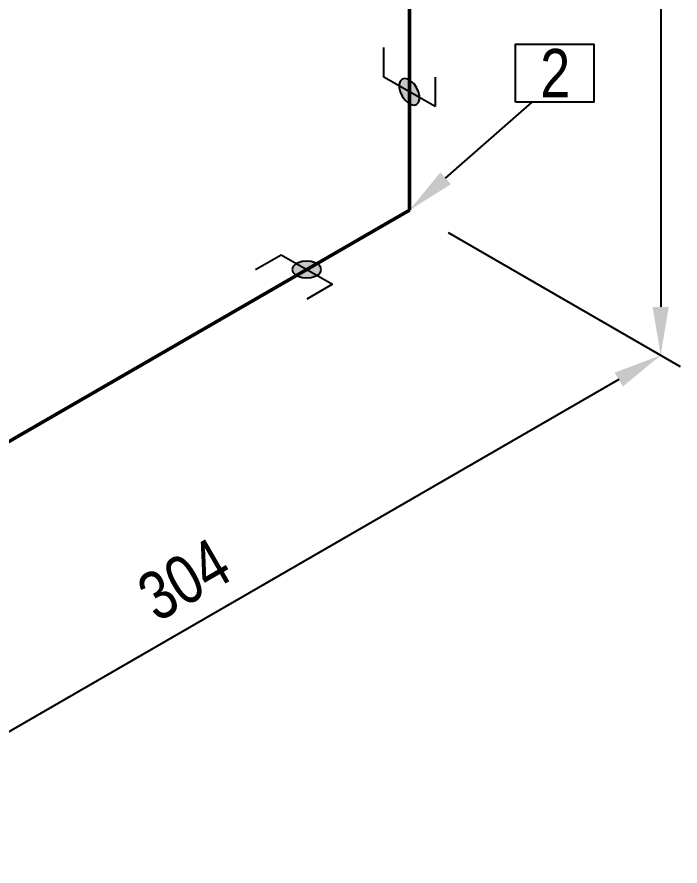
# Model space of a CAD drawing. Header units: millimetres. Extents: x 0 to 594, y 0 to 420.
# Drawn here: x 306.65 to 340.92, y 230.98 to 274.88 of the extents above; entities that cross this region are included whole.
import ezdxf
from ezdxf import colors
from ezdxf.entities.mleader import LeaderData, LeaderLine
from ezdxf.enums import TextEntityAlignment as Align
from ezdxf.math import Vec2, Vec3

# ---------------------------------------------------------------- set-up
doc = ezdxf.new("R2010")
doc.units = ezdxf.units.MM
doc.header["$LTSCALE"] = 0.25
for name, color, linetype in [('용접', 1, 'Continuous'), ('주석', 7, 'Continuous'), ('치수', 1, 'Continuous')]:
    doc.layers.add(name, color=color, linetype=linetype)
doc.layers.add('파이프 작은 보어', color=30, linetype='Continuous', lineweight=50)
doc.styles.add('AdskIsoAnnotation', font='arial.ttf', dxfattribs={"width": 0.8, "height": 1})
doc.styles.add('AdskIsoMetric', font='arial.ttf', dxfattribs={"width": 0.8, "height": 2.5})
doc.styles.add('AdskIsoMetric-30', font='arial.ttf', dxfattribs={"width": 0.8, "height": 2.5})
doc.styles.add('AdskIsoMetric30', font='arial.ttf', dxfattribs={"width": 0.8, "oblique": 30, "height": 2.5})
doc.styles.get("Standard").update_dxf_attribs({"font": 'arial.ttf'})
doc.dimstyles.new('AdskIsoMetric', dxfattribs={"dimtxt": 2.5, "dimasz": 2.5, "dimexe": 1, "dimexo": 2, "dimgap": 0.8, "dimtad": 1, "dimdec": 0, "dimrnd": 1, "dimzin": 0, "dimdsep": 46, "dimtxsty": 'AdskIsoMetric', "dimcen": 0, "dimclrt": 7, "dimadec": 0, "dimazin": 0, "dimtfac": 1, "dimtdec": 0, "dimtmove": 1, "dimatfit": 3, "dimfxl": 0, "dimfrac": 2, "dimtolj": 1, "dimtzin": 0, "dimarcsym": 0})

# ---------------------------------------------------------------- blocks, each defined once
blk = doc.blocks.new('*D26')
at = {"layer": 'Defpoints', "color": 0}
for p in [(326.934, 264.886), (282.205, 239.062), (295.195, 231.562)]:
    blk.add_point(p, dxfattribs=at)
at = {"layer": '치수', "color": 0, "lineweight": -2}
for p, q in [((328.934, 263.732), (340.925, 256.809)), ((337.76, 256.136), (297.361, 232.812)), ((284.205, 237.907), (296.195, 230.984))]:
    blk.add_line(p, q, dxfattribs=at)
at = {"layer": '치수', "color": 0}
for points in [[(337.551, 256.497), (337.968, 255.775), (339.925, 257.386)], [(297.152, 233.173), (297.569, 232.451), (295.195, 231.562)]]:
    blk.add_solid(points, dxfattribs=at)
at = {"layer": '치수', "color": 7, "insert": (315.294, 245.783), "char_height": 2.5, "attachment_point": 5, "rotation": 30, "style": 'AdskIsoMetric-30'}
blk.add_mtext('\\A1;304', dxfattribs=at)
blk = doc.blocks.new('*D28')
at = {"layer": 'Defpoints', "color": 0}
for p in [(326.934, 354.233), (326.934, 264.886), (339.925, 257.386)]:
    blk.add_point(p, dxfattribs=at)
at = {"layer": '치수', "color": 0, "lineweight": -2}
for p, q in [((328.934, 353.079), (340.925, 346.156)), ((339.925, 344.233), (339.925, 259.886)), ((328.934, 263.732), (340.925, 256.809))]:
    blk.add_line(p, q, dxfattribs=at)
at = {"layer": '치수', "color": 0}
for points in [[(339.508, 344.233), (340.341, 344.233), (339.925, 346.733)], [(339.508, 259.886), (340.341, 259.886), (339.925, 257.386)]]:
    blk.add_solid(points, dxfattribs=at)
at = {"layer": '치수', "color": 7, "insert": (337.659, 303.368), "char_height": 2.5, "attachment_point": 5, "rotation": 90, "style": 'AdskIsoMetric30'}
blk.add_mtext('\\A1;1374', dxfattribs=at)
blk = doc.blocks.new('엘보우-2-Iso2DSkew90')
at = {"color": 0, "linetype": 'ByBlock', "lineweight": -2, "extrusion": (0.707107, -0.408248, 0.57735)}
for p, q in [((0, 0), (0, 6.124)), ((0, 0), (0, 0)), ((-5.303, -3.062), (0, 0))]:
    blk.add_line(p, q, dxfattribs=at)
blk = doc.blocks.new('SocketWeld-2-IsoRight')
blk.add_hatch(color=256).paths.add_polyline_path([(0.0055, -0.0435), (0.0057, -0.0436), (0.006, -0.0436), (0.0062, -0.0436), (0.0064, -0.0437), (0.0066, -0.0437), (0.0068, -0.0438), (0.007, -0.0438), (0.0072, -0.0439), (0.0075, -0.0439), (0.0077, -0.0439), (0.0079, -0.044), (0.0081, -0.044), (0.0083, -0.0441), (0.0085, -0.0441), (0.0088, -0.0442), (0.009, -0.0442), (0.0092, -0.0443), (0.0094, -0.0443), (0.0096, -0.0443), (0.0098, -0.0444), (0.01, -0.0444), (0.0103, -0.0445), (0.0105, -0.0445), (0.0107, -0.0446), (0.0109, -0.0446), (0.0111, -0.0446), (0.0113, -0.0447), (0.0115, -0.0447), (0.0118, -0.0448), (0.012, -0.0448), (0.0122, -0.0449), (0.0124, -0.0449), (0.0126, -0.0449), (0.0128, -0.045), (0.013, -0.045), (0.0133, -0.0451), (0.0135, -0.0451), (0.0137, -0.0452), (0.0139, -0.0452), (0.0141, -0.0453), (0.0143, -0.0453), (0.0145, -0.0453), (0.0148, -0.0454), (0.015, -0.0454), (0.0152, -0.0455), (0.0154, -0.0455), (0.0156, -0.0456), (0.0158, -0.0456), (0.0161, -0.0456), (0.0161, -0.0456), (0.0162, -0.0456), (0.0164, -0.0455), (0.0166, -0.0455), (0.0168, -0.0455), (0.017, -0.0454), (0.0171, -0.0454), (0.0173, -0.0453), (0.0175, -0.0453), (0.0177, -0.0452), (0.0179, -0.0452), (0.0181, -0.0451), (0.0182, -0.0451), (0.0184, -0.045), (0.0186, -0.045), (0.0188, -0.0449), (0.019, -0.0449), (0.0192, -0.0448), (0.0193, -0.0448), (0.0195, -0.0447), (0.0197, -0.0447), (0.0199, -0.0446), (0.0201, -0.0446), (0.0203, -0.0445), (0.0204, -0.0445), (0.0206, -0.0444), (0.0208, -0.0444), (0.021, -0.0444), (0.0212, -0.0443), (0.0213, -0.0443), (0.0215, -0.0442), (0.0217, -0.0442), (0.0219, -0.0441), (0.0221, -0.0441), (0.0223, -0.044), (0.0224, -0.044), (0.0226, -0.0439), (0.0228, -0.0439), (0.023, -0.0438), (0.0232, -0.0438), (0.0234, -0.0437), (0.0235, -0.0437), (0.0237, -0.0436), (0.0239, -0.0436), (0.0241, -0.0435), (0.0243, -0.0435), (0.0245, -0.0434), (0.0246, -0.0434), (0.0248, -0.0433), (0.025, -0.0433), (0.025, -0.0433), (0.0251, -0.0432), (0.0253, -0.043), (0.0254, -0.0429), (0.0255, -0.0428), (0.0257, -0.0426), (0.0258, -0.0425), (0.0259, -0.0424), (0.0261, -0.0422), (0.0262, -0.0421), (0.0263, -0.042), (0.0265, -0.0418), (0.0266, -0.0417), (0.0267, -0.0416), (0.0269, -0.0414), (0.027, -0.0413), (0.0271, -0.0412), (0.0273, -0.041), (0.0274, -0.0409), (0.0275, -0.0408), (0.0277, -0.0406), (0.0278, -0.0405), (0.0279, -0.0403), (0.0281, -0.0402), (0.0282, -0.0401), (0.0283, -0.0399), (0.0284, -0.0398), (0.0286, -0.0397), (0.0287, -0.0395), (0.0288, -0.0394), (0.029, -0.0393), (0.0291, -0.0391), (0.0292, -0.039), (0.0294, -0.0389), (0.0295, -0.0387), (0.0296, -0.0386), (0.0298, -0.0385), (0.0299, -0.0383), (0.03, -0.0382), (0.0302, -0.0381), (0.0303, -0.0379), (0.0304, -0.0378), (0.0306, -0.0377), (0.0307, -0.0375), (0.0308, -0.0374), (0.031, -0.0373), (0.0311, -0.0371), (0.0312, -0.037), (0.0314, -0.0369), (0.0315, -0.0367), (0.0315, -0.0367), (0.0316, -0.0365), (0.0316, -0.0363), (0.0317, -0.0361), (0.0318, -0.0359), (0.0319, -0.0357), (0.0319, -0.0355), (0.032, -0.0353), (0.0321, -0.0351), (0.0321, -0.0349), (0.0322, -0.0346), (0.0323, -0.0344), (0.0323, -0.0342), (0.0324, -0.034), (0.0325, -0.0338), (0.0325, -0.0336), (0.0326, -0.0334), (0.0327, -0.0332), (0.0328, -0.033), (0.0328, -0.0328), (0.0329, -0.0326), (0.033, -0.0324), (0.033, -0.0322), (0.0331, -0.0319), (0.0332, -0.0317), (0.0332, -0.0315), (0.0333, -0.0313), (0.0334, -0.0311), (0.0335, -0.0309), (0.0335, -0.0307), (0.0336, -0.0305), (0.0337, -0.0303), (0.0337, -0.0301), (0.0338, -0.0299), (0.0339, -0.0297), (0.0339, -0.0295), (0.034, -0.0292), (0.0341, -0.029), (0.0342, -0.0288), (0.0342, -0.0286), (0.0343, -0.0284), (0.0344, -0.0282), (0.0344, -0.028), (0.0345, -0.0278), (0.0346, -0.0276), (0.0346, -0.0274), (0.0347, -0.0272), (0.0348, -0.027), (0.0349, -0.0268), (0.0349, -0.0265), (0.0349, -0.0265), (0.0349, -0.0263), (0.0349, -0.026), (0.0349, -0.0258), (0.0349, -0.0255), (0.0349, -0.0252), (0.0349, -0.025), (0.0349, -0.0247), (0.0349, -0.0245), (0.0349, -0.0242), (0.0349, -0.0239), (0.0349, -0.0237), (0.0349, -0.0234), (0.0349, -0.0232), (0.0349, -0.0229), (0.0349, -0.0226), (0.0349, -0.0224), (0.0349, -0.0221), (0.0349, -0.0219), (0.0349, -0.0216), (0.0349, -0.0213), (0.0349, -0.0211), (0.0349, -0.0208), (0.0349, -0.0206), (0.0349, -0.0203), (0.0349, -0.02), (0.0349, -0.0198), (0.0349, -0.0195), (0.0349, -0.0192), (0.0349, -0.019), (0.0349, -0.0187), (0.0349, -0.0185), (0.0349, -0.0182), (0.0349, -0.0179), (0.0349, -0.0177), (0.0349, -0.0174), (0.0349, -0.0172), (0.0349, -0.0169), (0.0349, -0.0166), (0.0349, -0.0164), (0.0349, -0.0161), (0.0349, -0.0159), (0.0349, -0.0156), (0.0349, -0.0153), (0.0349, -0.0151), (0.0349, -0.0148), (0.0349, -0.0146), (0.0349, -0.0143), (0.0349, -0.014), (0.0349, -0.0138), (0.0349, -0.0138), (0.0349, -0.0135), (0.0348, -0.0132), (0.0347, -0.0129), (0.0346, -0.0126), (0.0346, -0.0123), (0.0345, -0.012), (0.0344, -0.0118), (0.0344, -0.0115), (0.0343, -0.0112), (0.0342, -0.0109), (0.0342, -0.0106), (0.0341, -0.0103), (0.034, -0.01), (0.0339, -0.0097), (0.0339, -0.0095), (0.0338, -0.0092), (0.0337, -0.0089), (0.0337, -0.0086), (0.0336, -0.0083), (0.0335, -0.008), (0.0335, -0.0077), (0.0334, -0.0074), (0.0333, -0.0071), (0.0332, -0.0069), (0.0332, -0.0066), (0.0331, -0.0063), (0.033, -0.006), (0.033, -0.0057), (0.0329, -0.0054), (0.0328, -0.0051), (0.0328, -0.0048), (0.0327, -0.0046), (0.0326, -0.0043), (0.0325, -0.004), (0.0325, -0.0037), (0.0324, -0.0034), (0.0323, -0.0031), (0.0323, -0.0028), (0.0322, -0.0025), (0.0321, -0.0022), (0.0321, -0.002), (0.032, -0.0017), (0.0319, -0.0014), (0.0319, -0.0011), (0.0318, -0.0008), (0.0317, -0.0005), (0.0316, -0.0002), (0.0316, 0.0001), (0.0315, 0.0003), (0.0315, 0.0003), (0.0314, 0.0006), (0.0312, 0.0009), (0.0311, 0.0012), (0.031, 0.0015), (0.0308, 0.0018), (0.0307, 0.0021), (0.0306, 0.0024), (0.0304, 0.0026), (0.0303, 0.0029), (0.0302, 0.0032), (0.03, 0.0035), (0.0299, 0.0038), (0.0298, 0.0041), (0.0296, 0.0044), (0.0295, 0.0047), (0.0294, 0.0049), (0.0292, 0.0052), (0.0291, 0.0055), (0.029, 0.0058), (0.0288, 0.0061), (0.0287, 0.0064), (0.0286, 0.0067), (0.0284, 0.007), (0.0283, 0.0072), (0.0282, 0.0075), (0.0281, 0.0078), (0.0279, 0.0081), (0.0278, 0.0084), (0.0277, 0.0087), (0.0275, 0.009), (0.0274, 0.0093), (0.0273, 0.0095), (0.0271, 0.0098), (0.027, 0.0101), (0.0269, 0.0104), (0.0267, 0.0107), (0.0266, 0.011), (0.0265, 0.0113), (0.0263, 0.0116), (0.0262, 0.0118), (0.0261, 0.0121), (0.0259, 0.0124), (0.0258, 0.0127), (0.0257, 0.013), (0.0255, 0.0133), (0.0254, 0.0136), (0.0253, 0.0139), (0.0251, 0.0141), (0.025, 0.0144), (0.025, 0.0144), (0.0248, 0.0147), (0.0246, 0.015), (0.0245, 0.0152), (0.0243, 0.0155), (0.0241, 0.0157), (0.0239, 0.016), (0.0237, 0.0162), (0.0235, 0.0165), (0.0234, 0.0168), (0.0232, 0.017), (0.023, 0.0173), (0.0228, 0.0175), (0.0226, 0.0178), (0.0224, 0.0181), (0.0223, 0.0183), (0.0221, 0.0186), (0.0219, 0.0188), (0.0217, 0.0191), (0.0215, 0.0193), (0.0213, 0.0196), (0.0212, 0.0199), (0.021, 0.0201), (0.0208, 0.0204), (0.0206, 0.0206), (0.0204, 0.0209), (0.0203, 0.0212), (0.0201, 0.0214), (0.0199, 0.0217), (0.0197, 0.0219), (0.0195, 0.0222), (0.0193, 0.0225), (0.0192, 0.0227), (0.019, 0.023), (0.0188, 0.0232), (0.0186, 0.0235), (0.0184, 0.0237), (0.0182, 0.024), (0.0181, 0.0243), (0.0179, 0.0245), (0.0177, 0.0248), (0.0175, 0.025), (0.0173, 0.0253), (0.0171, 0.0256), (0.017, 0.0258), (0.0168, 0.0261), (0.0166, 0.0263), (0.0164, 0.0266), (0.0162, 0.0268), (0.0161, 0.0271), (0.0161, 0.0271), (0.0158, 0.0273), (0.0156, 0.0275), (0.0154, 0.0277), (0.0152, 0.0279), (0.015, 0.0281), (0.0148, 0.0283), (0.0145, 0.0285), (0.0143, 0.0287), (0.0141, 0.0289), (0.0139, 0.0292), (0.0137, 0.0294), (0.0135, 0.0296), (0.0133, 0.0298), (0.013, 0.03), (0.0128, 0.0302), (0.0126, 0.0304), (0.0124, 0.0306), (0.0122, 0.0308), (0.012, 0.031), (0.0118, 0.0312), (0.0115, 0.0314), (0.0113, 0.0316), (0.0111, 0.0318), (0.0109, 0.032), (0.0107, 0.0322), (0.0105, 0.0324), (0.0103, 0.0326), (0.01, 0.0328), (0.0098, 0.033), (0.0096, 0.0332), (0.0094, 0.0334), (0.0092, 0.0337), (0.009, 0.0339), (0.0088, 0.0341), (0.0085, 0.0343), (0.0083, 0.0345), (0.0081, 0.0347), (0.0079, 0.0349), (0.0077, 0.0351), (0.0075, 0.0353), (0.0072, 0.0355), (0.007, 0.0357), (0.0068, 0.0359), (0.0066, 0.0361), (0.0064, 0.0363), (0.0062, 0.0365), (0.006, 0.0367), (0.0057, 0.0369), (0.0055, 0.0371), (0.0055, 0.0371), (0.0053, 0.0373), (0.0051, 0.0374), (0.0049, 0.0375), (0.0046, 0.0377), (0.0044, 0.0378), (0.0042, 0.0379), (0.004, 0.038), (0.0037, 0.0382), (0.0035, 0.0383), (0.0033, 0.0384), (0.003, 0.0386), (0.0028, 0.0387), (0.0026, 0.0388), (0.0024, 0.039), (0.0021, 0.0391), (0.0019, 0.0392), (0.0017, 0.0393), (0.0015, 0.0395), (0.0012, 0.0396), (0.001, 0.0397), (0.0008, 0.0399), (0.0006, 0.04), (0.0003, 0.0401), (0.0001, 0.0403), (-0.0001, 0.0404), (-0.0003, 0.0405), (-0.0006, 0.0406), (-0.0008, 0.0408), (-0.001, 0.0409), (-0.0012, 0.041), (-0.0015, 0.0412), (-0.0017, 0.0413), (-0.0019, 0.0414), (-0.0021, 0.0416), (-0.0024, 0.0417), (-0.0026, 0.0418), (-0.0028, 0.042), (-0.003, 0.0421), (-0.0033, 0.0422), (-0.0035, 0.0423), (-0.0037, 0.0425), (-0.004, 0.0426), (-0.0042, 0.0427), (-0.0044, 0.0429), (-0.0046, 0.043), (-0.0049, 0.0431), (-0.0051, 0.0433), (-0.0053, 0.0434), (-0.0055, 0.0435), (-0.0055, 0.0435), (-0.0057, 0.0436), (-0.006, 0.0436), (-0.0062, 0.0436), (-0.0064, 0.0437), (-0.0066, 0.0437), (-0.0068, 0.0438), (-0.007, 0.0438), (-0.0072, 0.0439), (-0.0075, 0.0439), (-0.0077, 0.0439), (-0.0079, 0.044), (-0.0081, 0.044), (-0.0083, 0.0441), (-0.0085, 0.0441), (-0.0088, 0.0442), (-0.009, 0.0442), (-0.0092, 0.0443), (-0.0094, 0.0443), (-0.0096, 0.0443), (-0.0098, 0.0444), (-0.01, 0.0444), (-0.0103, 0.0445), (-0.0105, 0.0445), (-0.0107, 0.0446), (-0.0109, 0.0446), (-0.0111, 0.0446), (-0.0113, 0.0447), (-0.0115, 0.0447), (-0.0118, 0.0448), (-0.012, 0.0448), (-0.0122, 0.0449), (-0.0124, 0.0449), (-0.0126, 0.0449), (-0.0128, 0.045), (-0.013, 0.045), (-0.0133, 0.0451), (-0.0135, 0.0451), (-0.0137, 0.0452), (-0.0139, 0.0452), (-0.0141, 0.0453), (-0.0143, 0.0453), (-0.0145, 0.0453), (-0.0148, 0.0454), (-0.015, 0.0454), (-0.0152, 0.0455), (-0.0154, 0.0455), (-0.0156, 0.0456), (-0.0158, 0.0456), (-0.0161, 0.0456), (-0.0161, 0.0456), (-0.0162, 0.0456), (-0.0164, 0.0455), (-0.0166, 0.0455), (-0.0168, 0.0455), (-0.017, 0.0454), (-0.0171, 0.0454), (-0.0173, 0.0453), (-0.0175, 0.0453), (-0.0177, 0.0452), (-0.0179, 0.0452), (-0.0181, 0.0451), (-0.0182, 0.0451), (-0.0184, 0.045), (-0.0186, 0.045), (-0.0188, 0.0449), (-0.019, 0.0449), (-0.0192, 0.0448), (-0.0193, 0.0448), (-0.0195, 0.0447), (-0.0197, 0.0447), (-0.0199, 0.0446), (-0.0201, 0.0446), (-0.0203, 0.0445), (-0.0204, 0.0445), (-0.0206, 0.0444), (-0.0208, 0.0444), (-0.021, 0.0444), (-0.0212, 0.0443), (-0.0213, 0.0443), (-0.0215, 0.0442), (-0.0217, 0.0442), (-0.0219, 0.0441), (-0.0221, 0.0441), (-0.0223, 0.044), (-0.0224, 0.044), (-0.0226, 0.0439), (-0.0228, 0.0439), (-0.023, 0.0438), (-0.0232, 0.0438), (-0.0234, 0.0437), (-0.0235, 0.0437), (-0.0237, 0.0436), (-0.0239, 0.0436), (-0.0241, 0.0435), (-0.0243, 0.0435), (-0.0245, 0.0434), (-0.0246, 0.0434), (-0.0248, 0.0433), (-0.025, 0.0433), (-0.025, 0.0433), (-0.0251, 0.0432), (-0.0253, 0.043), (-0.0254, 0.0429), (-0.0255, 0.0428), (-0.0257, 0.0426), (-0.0258, 0.0425), (-0.0259, 0.0424), (-0.0261, 0.0422), (-0.0262, 0.0421), (-0.0263, 0.042), (-0.0265, 0.0418), (-0.0266, 0.0417), (-0.0267, 0.0416), (-0.0269, 0.0414), (-0.027, 0.0413), (-0.0271, 0.0412), (-0.0273, 0.041), (-0.0274, 0.0409), (-0.0275, 0.0408), (-0.0277, 0.0406), (-0.0278, 0.0405), (-0.0279, 0.0403), (-0.0281, 0.0402), (-0.0282, 0.0401), (-0.0283, 0.0399), (-0.0284, 0.0398), (-0.0286, 0.0397), (-0.0287, 0.0395), (-0.0288, 0.0394), (-0.029, 0.0393), (-0.0291, 0.0391), (-0.0292, 0.039), (-0.0294, 0.0389), (-0.0295, 0.0387), (-0.0296, 0.0386), (-0.0298, 0.0385), (-0.0299, 0.0383), (-0.03, 0.0382), (-0.0302, 0.0381), (-0.0303, 0.0379), (-0.0304, 0.0378), (-0.0306, 0.0377), (-0.0307, 0.0375), (-0.0308, 0.0374), (-0.031, 0.0373), (-0.0311, 0.0371), (-0.0312, 0.037), (-0.0314, 0.0369), (-0.0315, 0.0367), (-0.0315, 0.0367), (-0.0316, 0.0365), (-0.0316, 0.0363), (-0.0317, 0.0361), (-0.0318, 0.0359), (-0.0319, 0.0357), (-0.0319, 0.0355), (-0.032, 0.0353), (-0.0321, 0.0351), (-0.0321, 0.0349), (-0.0322, 0.0346), (-0.0323, 0.0344), (-0.0323, 0.0342), (-0.0324, 0.034), (-0.0325, 0.0338), (-0.0325, 0.0336), (-0.0326, 0.0334), (-0.0327, 0.0332), (-0.0328, 0.033), (-0.0328, 0.0328), (-0.0329, 0.0326), (-0.033, 0.0324), (-0.033, 0.0322), (-0.0331, 0.0319), (-0.0332, 0.0317), (-0.0332, 0.0315), (-0.0333, 0.0313), (-0.0334, 0.0311), (-0.0335, 0.0309), (-0.0335, 0.0307), (-0.0336, 0.0305), (-0.0337, 0.0303), (-0.0337, 0.0301), (-0.0338, 0.0299), (-0.0339, 0.0297), (-0.0339, 0.0295), (-0.034, 0.0292), (-0.0341, 0.029), (-0.0342, 0.0288), (-0.0342, 0.0286), (-0.0343, 0.0284), (-0.0344, 0.0282), (-0.0344, 0.028), (-0.0345, 0.0278), (-0.0346, 0.0276), (-0.0346, 0.0274), (-0.0347, 0.0272), (-0.0348, 0.027), (-0.0349, 0.0268), (-0.0349, 0.0265), (-0.0349, 0.0265), (-0.0349, 0.0263), (-0.0349, 0.026), (-0.0349, 0.0258), (-0.0349, 0.0255), (-0.0349, 0.0252), (-0.0349, 0.025), (-0.0349, 0.0247), (-0.0349, 0.0245), (-0.0349, 0.0242), (-0.0349, 0.0239), (-0.0349, 0.0237), (-0.0349, 0.0234), (-0.0349, 0.0232), (-0.0349, 0.0229), (-0.0349, 0.0226), (-0.0349, 0.0224), (-0.0349, 0.0221), (-0.0349, 0.0219), (-0.0349, 0.0216), (-0.0349, 0.0213), (-0.0349, 0.0211), (-0.0349, 0.0208), (-0.0349, 0.0206), (-0.0349, 0.0203), (-0.0349, 0.02), (-0.0349, 0.0198), (-0.0349, 0.0195), (-0.0349, 0.0192), (-0.0349, 0.019), (-0.0349, 0.0187), (-0.0349, 0.0185), (-0.0349, 0.0182), (-0.0349, 0.0179), (-0.0349, 0.0177), (-0.0349, 0.0174), (-0.0349, 0.0172), (-0.0349, 0.0169), (-0.0349, 0.0166), (-0.0349, 0.0164), (-0.0349, 0.0161), (-0.0349, 0.0159), (-0.0349, 0.0156), (-0.0349, 0.0153), (-0.0349, 0.0151), (-0.0349, 0.0148), (-0.0349, 0.0146), (-0.0349, 0.0143), (-0.0349, 0.014), (-0.0349, 0.0138), (-0.0349, 0.0138), (-0.0349, 0.0135), (-0.0348, 0.0132), (-0.0347, 0.0129), (-0.0346, 0.0126), (-0.0346, 0.0123), (-0.0345, 0.012), (-0.0344, 0.0118), (-0.0344, 0.0115), (-0.0343, 0.0112), (-0.0342, 0.0109), (-0.0342, 0.0106), (-0.0341, 0.0103), (-0.034, 0.01), (-0.0339, 0.0097), (-0.0339, 0.0095), (-0.0338, 0.0092), (-0.0337, 0.0089), (-0.0337, 0.0086), (-0.0336, 0.0083), (-0.0335, 0.008), (-0.0335, 0.0077), (-0.0334, 0.0074), (-0.0333, 0.0071), (-0.0332, 0.0069), (-0.0332, 0.0066), (-0.0331, 0.0063), (-0.033, 0.006), (-0.033, 0.0057), (-0.0329, 0.0054), (-0.0328, 0.0051), (-0.0328, 0.0048), (-0.0327, 0.0046), (-0.0326, 0.0043), (-0.0325, 0.004), (-0.0325, 0.0037), (-0.0324, 0.0034), (-0.0323, 0.0031), (-0.0323, 0.0028), (-0.0322, 0.0025), (-0.0321, 0.0022), (-0.0321, 0.002), (-0.032, 0.0017), (-0.0319, 0.0014), (-0.0319, 0.0011), (-0.0318, 0.0008), (-0.0317, 0.0005), (-0.0316, 0.0002), (-0.0316, -0.0001), (-0.0315, -0.0003), (-0.0315, -0.0003), (-0.0314, -0.0006), (-0.0312, -0.0009), (-0.0311, -0.0012), (-0.031, -0.0015), (-0.0308, -0.0018), (-0.0307, -0.0021), (-0.0306, -0.0024), (-0.0304, -0.0026), (-0.0303, -0.0029), (-0.0302, -0.0032), (-0.03, -0.0035), (-0.0299, -0.0038), (-0.0298, -0.0041), (-0.0296, -0.0044), (-0.0295, -0.0047), (-0.0294, -0.0049), (-0.0292, -0.0052), (-0.0291, -0.0055), (-0.029, -0.0058), (-0.0288, -0.0061), (-0.0287, -0.0064), (-0.0286, -0.0067), (-0.0284, -0.007), (-0.0283, -0.0072), (-0.0282, -0.0075), (-0.0281, -0.0078), (-0.0279, -0.0081), (-0.0278, -0.0084), (-0.0277, -0.0087), (-0.0275, -0.009), (-0.0274, -0.0093), (-0.0273, -0.0095), (-0.0271, -0.0098), (-0.027, -0.0101), (-0.0269, -0.0104), (-0.0267, -0.0107), (-0.0266, -0.011), (-0.0265, -0.0113), (-0.0263, -0.0116), (-0.0262, -0.0118), (-0.0261, -0.0121), (-0.0259, -0.0124), (-0.0258, -0.0127), (-0.0257, -0.013), (-0.0255, -0.0133), (-0.0254, -0.0136), (-0.0253, -0.0139), (-0.0251, -0.0141), (-0.025, -0.0144), (-0.025, -0.0144), (-0.0248, -0.0147), (-0.0246, -0.015), (-0.0245, -0.0152), (-0.0243, -0.0155), (-0.0241, -0.0157), (-0.0239, -0.016), (-0.0237, -0.0162), (-0.0235, -0.0165), (-0.0234, -0.0168), (-0.0232, -0.017), (-0.023, -0.0173), (-0.0228, -0.0175), (-0.0226, -0.0178), (-0.0224, -0.0181), (-0.0223, -0.0183), (-0.0221, -0.0186), (-0.0219, -0.0188), (-0.0217, -0.0191), (-0.0215, -0.0193), (-0.0213, -0.0196), (-0.0212, -0.0199), (-0.021, -0.0201), (-0.0208, -0.0204), (-0.0206, -0.0206), (-0.0204, -0.0209), (-0.0203, -0.0212), (-0.0201, -0.0214), (-0.0199, -0.0217), (-0.0197, -0.0219), (-0.0195, -0.0222), (-0.0193, -0.0225), (-0.0192, -0.0227), (-0.019, -0.023), (-0.0188, -0.0232), (-0.0186, -0.0235), (-0.0184, -0.0237), (-0.0182, -0.024), (-0.0181, -0.0243), (-0.0179, -0.0245), (-0.0177, -0.0248), (-0.0175, -0.025), (-0.0173, -0.0253), (-0.0171, -0.0256), (-0.017, -0.0258), (-0.0168, -0.0261), (-0.0166, -0.0263), (-0.0164, -0.0266), (-0.0162, -0.0268), (-0.0161, -0.0271), (-0.0161, -0.0271), (-0.0158, -0.0273), (-0.0156, -0.0275), (-0.0154, -0.0277), (-0.0152, -0.0279), (-0.015, -0.0281), (-0.0148, -0.0283), (-0.0145, -0.0285), (-0.0143, -0.0287), (-0.0141, -0.0289), (-0.0139, -0.0292), (-0.0137, -0.0294), (-0.0135, -0.0296), (-0.0133, -0.0298), (-0.013, -0.03), (-0.0128, -0.0302), (-0.0126, -0.0304), (-0.0124, -0.0306), (-0.0122, -0.0308), (-0.012, -0.031), (-0.0118, -0.0312), (-0.0115, -0.0314), (-0.0113, -0.0316), (-0.0111, -0.0318), (-0.0109, -0.032), (-0.0107, -0.0322), (-0.0105, -0.0324), (-0.0103, -0.0326), (-0.01, -0.0328), (-0.0098, -0.033), (-0.0096, -0.0332), (-0.0094, -0.0334), (-0.0092, -0.0337), (-0.009, -0.0339), (-0.0088, -0.0341), (-0.0085, -0.0343), (-0.0083, -0.0345), (-0.0081, -0.0347), (-0.0079, -0.0349), (-0.0077, -0.0351), (-0.0075, -0.0353), (-0.0072, -0.0355), (-0.007, -0.0357), (-0.0068, -0.0359), (-0.0066, -0.0361), (-0.0064, -0.0363), (-0.0062, -0.0365), (-0.006, -0.0367), (-0.0057, -0.0369), (-0.0055, -0.0371), (-0.0055, -0.0371), (-0.0053, -0.0373), (-0.0051, -0.0374), (-0.0049, -0.0375), (-0.0046, -0.0377), (-0.0044, -0.0378), (-0.0042, -0.0379), (-0.004, -0.038), (-0.0037, -0.0382), (-0.0035, -0.0383), (-0.0033, -0.0384), (-0.003, -0.0386), (-0.0028, -0.0387), (-0.0026, -0.0388), (-0.0024, -0.039), (-0.0021, -0.0391), (-0.0019, -0.0392), (-0.0017, -0.0393), (-0.0015, -0.0395), (-0.0012, -0.0396), (-0.001, -0.0397), (-0.0008, -0.0399), (-0.0006, -0.04), (-0.0003, -0.0401), (-0.0001, -0.0403), (0.0001, -0.0404), (0.0003, -0.0405), (0.0006, -0.0406), (0.0008, -0.0408), (0.001, -0.0409), (0.0012, -0.041), (0.0015, -0.0412), (0.0017, -0.0413), (0.0019, -0.0414), (0.0021, -0.0416), (0.0024, -0.0417), (0.0026, -0.0418), (0.0028, -0.042), (0.003, -0.0421), (0.0033, -0.0422), (0.0035, -0.0423), (0.0037, -0.0425), (0.004, -0.0426), (0.0042, -0.0427), (0.0044, -0.0429), (0.0046, -0.043), (0.0049, -0.0431), (0.0051, -0.0433), (0.0053, -0.0434)], flags=0)
at = {"color": 0, "linetype": 'ByBlock', "lineweight": -2, "extrusion": (-0.707107, -0.408248, 0.57735)}
for p, q in [((-0.0884, 0.1531), (0, 0.1021)), ((0, 0.1021), (0, -0.1021)), ((-0.0315, 0.0367), (-0.0349, 0.0265)), ((-0.025, 0.0433), (-0.0315, 0.0367)), ((-0.0161, 0.0456), (-0.025, 0.0433)), ((-0.0055, 0.0435), (-0.0161, 0.0456)), ((0.0055, 0.0371), (-0.0055, 0.0435)), ((0.0161, 0.0271), (0.0055, 0.0371)), ((-0.0349, 0.0265), (-0.0349, 0.0138)), ((-0.0349, 0.0138), (-0.0315, -0.0003)), ((0.025, 0.0144), (0.0161, 0.0271)), ((0.0315, 0.0003), (0.025, 0.0144)), ((0.0349, -0.0138), (0.0315, 0.0003)), ((-0.0315, -0.0003), (-0.025, -0.0144)), ((-0.025, -0.0144), (-0.0161, -0.0271)), ((-0.0161, -0.0271), (-0.0055, -0.0371)), ((0.0315, -0.0367), (0.0349, -0.0265)), ((0.0349, -0.0265), (0.0349, -0.0138)), ((0, -0.1021), (-0.0884, -0.051)), ((-0.0055, -0.0371), (0.0055, -0.0435)), ((0.0055, -0.0435), (0.0161, -0.0456)), ((0.0161, -0.0456), (0.025, -0.0433)), ((0.025, -0.0433), (0.0315, -0.0367))]:
    blk.add_line(p, q, dxfattribs=at)
blk = doc.blocks.new('SocketWeld-1-IsoLeft')
blk.add_hatch(color=256).paths.add_polyline_path([(-0.0294, -0.0234), (-0.0291, -0.0234), (-0.0288, -0.0235), (-0.0285, -0.0236), (-0.0283, -0.0237), (-0.028, -0.0238), (-0.0277, -0.0239), (-0.0274, -0.0239), (-0.0271, -0.024), (-0.0268, -0.0241), (-0.0265, -0.0242), (-0.0263, -0.0243), (-0.026, -0.0244), (-0.0257, -0.0244), (-0.0254, -0.0245), (-0.0251, -0.0246), (-0.0248, -0.0247), (-0.0246, -0.0248), (-0.0243, -0.0249), (-0.024, -0.0249), (-0.0237, -0.025), (-0.0234, -0.0251), (-0.0231, -0.0252), (-0.0228, -0.0253), (-0.0226, -0.0254), (-0.0223, -0.0254), (-0.022, -0.0255), (-0.0217, -0.0256), (-0.0214, -0.0257), (-0.0211, -0.0258), (-0.0209, -0.0259), (-0.0206, -0.0259), (-0.0203, -0.026), (-0.02, -0.0261), (-0.0197, -0.0262), (-0.0194, -0.0263), (-0.0191, -0.0264), (-0.0189, -0.0265), (-0.0186, -0.0265), (-0.0183, -0.0266), (-0.018, -0.0267), (-0.0177, -0.0268), (-0.0174, -0.0269), (-0.0172, -0.027), (-0.0169, -0.027), (-0.0166, -0.0271), (-0.0163, -0.0272), (-0.016, -0.0273), (-0.0157, -0.0274), (-0.0155, -0.0275), (-0.0155, -0.0275), (-0.0151, -0.0275), (-0.0148, -0.0275), (-0.0145, -0.0275), (-0.0142, -0.0276), (-0.0139, -0.0276), (-0.0136, -0.0276), (-0.0132, -0.0277), (-0.0129, -0.0277), (-0.0126, -0.0277), (-0.0123, -0.0277), (-0.012, -0.0278), (-0.0117, -0.0278), (-0.0114, -0.0278), (-0.011, -0.0279), (-0.0107, -0.0279), (-0.0104, -0.0279), (-0.0101, -0.0279), (-0.0098, -0.028), (-0.0095, -0.028), (-0.0091, -0.028), (-0.0088, -0.0281), (-0.0085, -0.0281), (-0.0082, -0.0281), (-0.0079, -0.0281), (-0.0076, -0.0282), (-0.0073, -0.0282), (-0.0069, -0.0282), (-0.0066, -0.0283), (-0.0063, -0.0283), (-0.006, -0.0283), (-0.0057, -0.0283), (-0.0054, -0.0284), (-0.005, -0.0284), (-0.0047, -0.0284), (-0.0044, -0.0285), (-0.0041, -0.0285), (-0.0038, -0.0285), (-0.0035, -0.0286), (-0.0032, -0.0286), (-0.0028, -0.0286), (-0.0025, -0.0286), (-0.0022, -0.0287), (-0.0019, -0.0287), (-0.0016, -0.0287), (-0.0013, -0.0288), (-0.0009, -0.0288), (-0.0006, -0.0288), (-0.0003, -0.0288), (0, -0.0289), (0, -0.0289), (0.0003, -0.0288), (0.0006, -0.0288), (0.0009, -0.0288), (0.0013, -0.0288), (0.0016, -0.0287), (0.0019, -0.0287), (0.0022, -0.0287), (0.0025, -0.0286), (0.0028, -0.0286), (0.0032, -0.0286), (0.0035, -0.0286), (0.0038, -0.0285), (0.0041, -0.0285), (0.0044, -0.0285), (0.0047, -0.0284), (0.005, -0.0284), (0.0054, -0.0284), (0.0057, -0.0283), (0.006, -0.0283), (0.0063, -0.0283), (0.0066, -0.0283), (0.0069, -0.0282), (0.0073, -0.0282), (0.0076, -0.0282), (0.0079, -0.0281), (0.0082, -0.0281), (0.0085, -0.0281), (0.0088, -0.0281), (0.0091, -0.028), (0.0095, -0.028), (0.0098, -0.028), (0.0101, -0.0279), (0.0104, -0.0279), (0.0107, -0.0279), (0.011, -0.0279), (0.0114, -0.0278), (0.0117, -0.0278), (0.012, -0.0278), (0.0123, -0.0277), (0.0126, -0.0277), (0.0129, -0.0277), (0.0132, -0.0277), (0.0136, -0.0276), (0.0139, -0.0276), (0.0142, -0.0276), (0.0145, -0.0275), (0.0148, -0.0275), (0.0151, -0.0275), (0.0155, -0.0275), (0.0155, -0.0275), (0.0157, -0.0274), (0.016, -0.0273), (0.0163, -0.0272), (0.0166, -0.0271), (0.0169, -0.027), (0.0172, -0.027), (0.0174, -0.0269), (0.0177, -0.0268), (0.018, -0.0267), (0.0183, -0.0266), (0.0186, -0.0265), (0.0189, -0.0265), (0.0191, -0.0264), (0.0194, -0.0263), (0.0197, -0.0262), (0.02, -0.0261), (0.0203, -0.026), (0.0206, -0.0259), (0.0209, -0.0259), (0.0211, -0.0258), (0.0214, -0.0257), (0.0217, -0.0256), (0.022, -0.0255), (0.0223, -0.0254), (0.0226, -0.0254), (0.0228, -0.0253), (0.0231, -0.0252), (0.0234, -0.0251), (0.0237, -0.025), (0.024, -0.0249), (0.0243, -0.0249), (0.0246, -0.0248), (0.0248, -0.0247), (0.0251, -0.0246), (0.0254, -0.0245), (0.0257, -0.0244), (0.026, -0.0244), (0.0263, -0.0243), (0.0265, -0.0242), (0.0268, -0.0241), (0.0271, -0.024), (0.0274, -0.0239), (0.0277, -0.0239), (0.028, -0.0238), (0.0283, -0.0237), (0.0285, -0.0236), (0.0288, -0.0235), (0.0291, -0.0234), (0.0294, -0.0234), (0.0294, -0.0234), (0.0296, -0.0232), (0.0298, -0.0231), (0.0301, -0.023), (0.0303, -0.0228), (0.0305, -0.0227), (0.0307, -0.0226), (0.031, -0.0224), (0.0312, -0.0223), (0.0314, -0.0222), (0.0316, -0.0221), (0.0319, -0.0219), (0.0321, -0.0218), (0.0323, -0.0217), (0.0325, -0.0215), (0.0328, -0.0214), (0.033, -0.0213), (0.0332, -0.0211), (0.0335, -0.021), (0.0337, -0.0209), (0.0339, -0.0207), (0.0341, -0.0206), (0.0344, -0.0205), (0.0346, -0.0204), (0.0348, -0.0202), (0.035, -0.0201), (0.0353, -0.02), (0.0355, -0.0198), (0.0357, -0.0197), (0.0359, -0.0196), (0.0362, -0.0194), (0.0364, -0.0193), (0.0366, -0.0192), (0.0368, -0.0191), (0.0371, -0.0189), (0.0373, -0.0188), (0.0375, -0.0187), (0.0377, -0.0185), (0.038, -0.0184), (0.0382, -0.0183), (0.0384, -0.0181), (0.0386, -0.018), (0.0389, -0.0179), (0.0391, -0.0177), (0.0393, -0.0176), (0.0395, -0.0175), (0.0398, -0.0174), (0.04, -0.0172), (0.0402, -0.0171), (0.0405, -0.017), (0.0405, -0.017), (0.0406, -0.0168), (0.0407, -0.0166), (0.0409, -0.0165), (0.041, -0.0163), (0.0412, -0.0161), (0.0413, -0.016), (0.0415, -0.0158), (0.0416, -0.0157), (0.0418, -0.0155), (0.0419, -0.0153), (0.042, -0.0152), (0.0422, -0.015), (0.0423, -0.0148), (0.0425, -0.0147), (0.0426, -0.0145), (0.0428, -0.0143), (0.0429, -0.0142), (0.0431, -0.014), (0.0432, -0.0138), (0.0433, -0.0137), (0.0435, -0.0135), (0.0436, -0.0134), (0.0438, -0.0132), (0.0439, -0.013), (0.0441, -0.0129), (0.0442, -0.0127), (0.0444, -0.0125), (0.0445, -0.0124), (0.0447, -0.0122), (0.0448, -0.012), (0.0449, -0.0119), (0.0451, -0.0117), (0.0452, -0.0115), (0.0454, -0.0114), (0.0455, -0.0112), (0.0457, -0.0111), (0.0458, -0.0109), (0.046, -0.0107), (0.0461, -0.0106), (0.0462, -0.0104), (0.0464, -0.0102), (0.0465, -0.0101), (0.0467, -0.0099), (0.0468, -0.0097), (0.047, -0.0096), (0.0471, -0.0094), (0.0473, -0.0092), (0.0474, -0.0091), (0.0476, -0.0089), (0.0476, -0.0089), (0.0476, -0.0087), (0.0477, -0.0086), (0.0477, -0.0084), (0.0478, -0.0082), (0.0478, -0.008), (0.0479, -0.0078), (0.0479, -0.0076), (0.048, -0.0075), (0.048, -0.0073), (0.0481, -0.0071), (0.0481, -0.0069), (0.0482, -0.0067), (0.0482, -0.0066), (0.0483, -0.0064), (0.0483, -0.0062), (0.0484, -0.006), (0.0484, -0.0058), (0.0485, -0.0056), (0.0485, -0.0055), (0.0486, -0.0053), (0.0486, -0.0051), (0.0487, -0.0049), (0.0487, -0.0047), (0.0488, -0.0046), (0.0488, -0.0044), (0.0489, -0.0042), (0.0489, -0.004), (0.049, -0.0038), (0.049, -0.0036), (0.0491, -0.0035), (0.0491, -0.0033), (0.0492, -0.0031), (0.0492, -0.0029), (0.0493, -0.0027), (0.0493, -0.0025), (0.0494, -0.0024), (0.0494, -0.0022), (0.0495, -0.002), (0.0495, -0.0018), (0.0496, -0.0016), (0.0496, -0.0015), (0.0497, -0.0013), (0.0497, -0.0011), (0.0498, -0.0009), (0.0498, -0.0007), (0.0499, -0.0005), (0.0499, -0.0004), (0.05, -0.0002), (0.05, 0), (0.05, 0), (0.05, 0.0002), (0.0499, 0.0004), (0.0499, 0.0005), (0.0498, 0.0007), (0.0498, 0.0009), (0.0497, 0.0011), (0.0497, 0.0013), (0.0496, 0.0015), (0.0496, 0.0016), (0.0495, 0.0018), (0.0495, 0.002), (0.0494, 0.0022), (0.0494, 0.0024), (0.0493, 0.0025), (0.0493, 0.0027), (0.0492, 0.0029), (0.0492, 0.0031), (0.0491, 0.0033), (0.0491, 0.0035), (0.049, 0.0036), (0.049, 0.0038), (0.0489, 0.004), (0.0489, 0.0042), (0.0488, 0.0044), (0.0488, 0.0046), (0.0487, 0.0047), (0.0487, 0.0049), (0.0486, 0.0051), (0.0486, 0.0053), (0.0485, 0.0055), (0.0485, 0.0056), (0.0484, 0.0058), (0.0484, 0.006), (0.0483, 0.0062), (0.0483, 0.0064), (0.0482, 0.0066), (0.0482, 0.0067), (0.0481, 0.0069), (0.0481, 0.0071), (0.048, 0.0073), (0.048, 0.0075), (0.0479, 0.0076), (0.0479, 0.0078), (0.0478, 0.008), (0.0478, 0.0082), (0.0477, 0.0084), (0.0477, 0.0086), (0.0476, 0.0087), (0.0476, 0.0089), (0.0476, 0.0089), (0.0474, 0.0091), (0.0473, 0.0092), (0.0471, 0.0094), (0.047, 0.0096), (0.0468, 0.0097), (0.0467, 0.0099), (0.0465, 0.0101), (0.0464, 0.0102), (0.0462, 0.0104), (0.0461, 0.0106), (0.046, 0.0107), (0.0458, 0.0109), (0.0457, 0.0111), (0.0455, 0.0112), (0.0454, 0.0114), (0.0452, 0.0115), (0.0451, 0.0117), (0.0449, 0.0119), (0.0448, 0.012), (0.0447, 0.0122), (0.0445, 0.0124), (0.0444, 0.0125), (0.0442, 0.0127), (0.0441, 0.0129), (0.0439, 0.013), (0.0438, 0.0132), (0.0436, 0.0134), (0.0435, 0.0135), (0.0433, 0.0137), (0.0432, 0.0138), (0.0431, 0.014), (0.0429, 0.0142), (0.0428, 0.0143), (0.0426, 0.0145), (0.0425, 0.0147), (0.0423, 0.0148), (0.0422, 0.015), (0.042, 0.0152), (0.0419, 0.0153), (0.0418, 0.0155), (0.0416, 0.0157), (0.0415, 0.0158), (0.0413, 0.016), (0.0412, 0.0161), (0.041, 0.0163), (0.0409, 0.0165), (0.0407, 0.0166), (0.0406, 0.0168), (0.0405, 0.017), (0.0405, 0.017), (0.0402, 0.0171), (0.04, 0.0172), (0.0398, 0.0174), (0.0395, 0.0175), (0.0393, 0.0176), (0.0391, 0.0177), (0.0389, 0.0179), (0.0386, 0.018), (0.0384, 0.0181), (0.0382, 0.0183), (0.038, 0.0184), (0.0377, 0.0185), (0.0375, 0.0187), (0.0373, 0.0188), (0.0371, 0.0189), (0.0368, 0.0191), (0.0366, 0.0192), (0.0364, 0.0193), (0.0362, 0.0194), (0.0359, 0.0196), (0.0357, 0.0197), (0.0355, 0.0198), (0.0353, 0.02), (0.035, 0.0201), (0.0348, 0.0202), (0.0346, 0.0204), (0.0344, 0.0205), (0.0341, 0.0206), (0.0339, 0.0207), (0.0337, 0.0209), (0.0335, 0.021), (0.0332, 0.0211), (0.033, 0.0213), (0.0328, 0.0214), (0.0325, 0.0215), (0.0323, 0.0217), (0.0321, 0.0218), (0.0319, 0.0219), (0.0316, 0.0221), (0.0314, 0.0222), (0.0312, 0.0223), (0.031, 0.0224), (0.0307, 0.0226), (0.0305, 0.0227), (0.0303, 0.0228), (0.0301, 0.023), (0.0298, 0.0231), (0.0296, 0.0232), (0.0294, 0.0234), (0.0294, 0.0234), (0.0291, 0.0234), (0.0288, 0.0235), (0.0285, 0.0236), (0.0283, 0.0237), (0.028, 0.0238), (0.0277, 0.0239), (0.0274, 0.0239), (0.0271, 0.024), (0.0268, 0.0241), (0.0265, 0.0242), (0.0263, 0.0243), (0.026, 0.0244), (0.0257, 0.0244), (0.0254, 0.0245), (0.0251, 0.0246), (0.0248, 0.0247), (0.0246, 0.0248), (0.0243, 0.0249), (0.024, 0.0249), (0.0237, 0.025), (0.0234, 0.0251), (0.0231, 0.0252), (0.0228, 0.0253), (0.0226, 0.0254), (0.0223, 0.0254), (0.022, 0.0255), (0.0217, 0.0256), (0.0214, 0.0257), (0.0211, 0.0258), (0.0209, 0.0259), (0.0206, 0.0259), (0.0203, 0.026), (0.02, 0.0261), (0.0197, 0.0262), (0.0194, 0.0263), (0.0191, 0.0264), (0.0189, 0.0265), (0.0186, 0.0265), (0.0183, 0.0266), (0.018, 0.0267), (0.0177, 0.0268), (0.0174, 0.0269), (0.0172, 0.027), (0.0169, 0.027), (0.0166, 0.0271), (0.0163, 0.0272), (0.016, 0.0273), (0.0157, 0.0274), (0.0155, 0.0275), (0.0155, 0.0275), (0.0151, 0.0275), (0.0148, 0.0275), (0.0145, 0.0275), (0.0142, 0.0276), (0.0139, 0.0276), (0.0136, 0.0276), (0.0132, 0.0277), (0.0129, 0.0277), (0.0126, 0.0277), (0.0123, 0.0277), (0.012, 0.0278), (0.0117, 0.0278), (0.0114, 0.0278), (0.011, 0.0279), (0.0107, 0.0279), (0.0104, 0.0279), (0.0101, 0.0279), (0.0098, 0.028), (0.0095, 0.028), (0.0091, 0.028), (0.0088, 0.0281), (0.0085, 0.0281), (0.0082, 0.0281), (0.0079, 0.0281), (0.0076, 0.0282), (0.0073, 0.0282), (0.0069, 0.0282), (0.0066, 0.0283), (0.0063, 0.0283), (0.006, 0.0283), (0.0057, 0.0283), (0.0054, 0.0284), (0.005, 0.0284), (0.0047, 0.0284), (0.0044, 0.0285), (0.0041, 0.0285), (0.0038, 0.0285), (0.0035, 0.0286), (0.0032, 0.0286), (0.0028, 0.0286), (0.0025, 0.0286), (0.0022, 0.0287), (0.0019, 0.0287), (0.0016, 0.0287), (0.0013, 0.0288), (0.0009, 0.0288), (0.0006, 0.0288), (0.0003, 0.0288), (0, 0.0289), (0, 0.0289), (-0.0003, 0.0288), (-0.0006, 0.0288), (-0.0009, 0.0288), (-0.0013, 0.0288), (-0.0016, 0.0287), (-0.0019, 0.0287), (-0.0022, 0.0287), (-0.0025, 0.0286), (-0.0028, 0.0286), (-0.0032, 0.0286), (-0.0035, 0.0286), (-0.0038, 0.0285), (-0.0041, 0.0285), (-0.0044, 0.0285), (-0.0047, 0.0284), (-0.005, 0.0284), (-0.0054, 0.0284), (-0.0057, 0.0283), (-0.006, 0.0283), (-0.0063, 0.0283), (-0.0066, 0.0283), (-0.0069, 0.0282), (-0.0073, 0.0282), (-0.0076, 0.0282), (-0.0079, 0.0281), (-0.0082, 0.0281), (-0.0085, 0.0281), (-0.0088, 0.0281), (-0.0091, 0.028), (-0.0095, 0.028), (-0.0098, 0.028), (-0.0101, 0.0279), (-0.0104, 0.0279), (-0.0107, 0.0279), (-0.011, 0.0279), (-0.0114, 0.0278), (-0.0117, 0.0278), (-0.012, 0.0278), (-0.0123, 0.0277), (-0.0126, 0.0277), (-0.0129, 0.0277), (-0.0132, 0.0277), (-0.0136, 0.0276), (-0.0139, 0.0276), (-0.0142, 0.0276), (-0.0145, 0.0275), (-0.0148, 0.0275), (-0.0151, 0.0275), (-0.0155, 0.0275), (-0.0155, 0.0275), (-0.0157, 0.0274), (-0.016, 0.0273), (-0.0163, 0.0272), (-0.0166, 0.0271), (-0.0169, 0.027), (-0.0172, 0.027), (-0.0174, 0.0269), (-0.0177, 0.0268), (-0.018, 0.0267), (-0.0183, 0.0266), (-0.0186, 0.0265), (-0.0189, 0.0265), (-0.0191, 0.0264), (-0.0194, 0.0263), (-0.0197, 0.0262), (-0.02, 0.0261), (-0.0203, 0.026), (-0.0206, 0.0259), (-0.0209, 0.0259), (-0.0211, 0.0258), (-0.0214, 0.0257), (-0.0217, 0.0256), (-0.022, 0.0255), (-0.0223, 0.0254), (-0.0226, 0.0254), (-0.0228, 0.0253), (-0.0231, 0.0252), (-0.0234, 0.0251), (-0.0237, 0.025), (-0.024, 0.0249), (-0.0243, 0.0249), (-0.0246, 0.0248), (-0.0248, 0.0247), (-0.0251, 0.0246), (-0.0254, 0.0245), (-0.0257, 0.0244), (-0.026, 0.0244), (-0.0263, 0.0243), (-0.0265, 0.0242), (-0.0268, 0.0241), (-0.0271, 0.024), (-0.0274, 0.0239), (-0.0277, 0.0239), (-0.028, 0.0238), (-0.0283, 0.0237), (-0.0285, 0.0236), (-0.0288, 0.0235), (-0.0291, 0.0234), (-0.0294, 0.0234), (-0.0294, 0.0234), (-0.0296, 0.0232), (-0.0298, 0.0231), (-0.0301, 0.023), (-0.0303, 0.0228), (-0.0305, 0.0227), (-0.0307, 0.0226), (-0.031, 0.0224), (-0.0312, 0.0223), (-0.0314, 0.0222), (-0.0316, 0.0221), (-0.0319, 0.0219), (-0.0321, 0.0218), (-0.0323, 0.0217), (-0.0325, 0.0215), (-0.0328, 0.0214), (-0.033, 0.0213), (-0.0332, 0.0211), (-0.0335, 0.021), (-0.0337, 0.0209), (-0.0339, 0.0207), (-0.0341, 0.0206), (-0.0344, 0.0205), (-0.0346, 0.0204), (-0.0348, 0.0202), (-0.035, 0.0201), (-0.0353, 0.02), (-0.0355, 0.0198), (-0.0357, 0.0197), (-0.0359, 0.0196), (-0.0362, 0.0194), (-0.0364, 0.0193), (-0.0366, 0.0192), (-0.0368, 0.0191), (-0.0371, 0.0189), (-0.0373, 0.0188), (-0.0375, 0.0187), (-0.0377, 0.0185), (-0.038, 0.0184), (-0.0382, 0.0183), (-0.0384, 0.0181), (-0.0386, 0.018), (-0.0389, 0.0179), (-0.0391, 0.0177), (-0.0393, 0.0176), (-0.0395, 0.0175), (-0.0398, 0.0174), (-0.04, 0.0172), (-0.0402, 0.0171), (-0.0405, 0.017), (-0.0405, 0.017), (-0.0406, 0.0168), (-0.0407, 0.0166), (-0.0409, 0.0165), (-0.041, 0.0163), (-0.0412, 0.0161), (-0.0413, 0.016), (-0.0415, 0.0158), (-0.0416, 0.0157), (-0.0418, 0.0155), (-0.0419, 0.0153), (-0.042, 0.0152), (-0.0422, 0.015), (-0.0423, 0.0148), (-0.0425, 0.0147), (-0.0426, 0.0145), (-0.0428, 0.0143), (-0.0429, 0.0142), (-0.0431, 0.014), (-0.0432, 0.0138), (-0.0433, 0.0137), (-0.0435, 0.0135), (-0.0436, 0.0134), (-0.0438, 0.0132), (-0.0439, 0.013), (-0.0441, 0.0129), (-0.0442, 0.0127), (-0.0444, 0.0125), (-0.0445, 0.0124), (-0.0447, 0.0122), (-0.0448, 0.012), (-0.0449, 0.0119), (-0.0451, 0.0117), (-0.0452, 0.0115), (-0.0454, 0.0114), (-0.0455, 0.0112), (-0.0457, 0.0111), (-0.0458, 0.0109), (-0.046, 0.0107), (-0.0461, 0.0106), (-0.0462, 0.0104), (-0.0464, 0.0102), (-0.0465, 0.0101), (-0.0467, 0.0099), (-0.0468, 0.0097), (-0.047, 0.0096), (-0.0471, 0.0094), (-0.0473, 0.0092), (-0.0474, 0.0091), (-0.0476, 0.0089), (-0.0476, 0.0089), (-0.0476, 0.0087), (-0.0477, 0.0086), (-0.0477, 0.0084), (-0.0478, 0.0082), (-0.0478, 0.008), (-0.0479, 0.0078), (-0.0479, 0.0076), (-0.048, 0.0075), (-0.048, 0.0073), (-0.0481, 0.0071), (-0.0481, 0.0069), (-0.0482, 0.0067), (-0.0482, 0.0066), (-0.0483, 0.0064), (-0.0483, 0.0062), (-0.0484, 0.006), (-0.0484, 0.0058), (-0.0485, 0.0056), (-0.0485, 0.0055), (-0.0486, 0.0053), (-0.0486, 0.0051), (-0.0487, 0.0049), (-0.0487, 0.0047), (-0.0488, 0.0046), (-0.0488, 0.0044), (-0.0489, 0.0042), (-0.0489, 0.004), (-0.049, 0.0038), (-0.049, 0.0036), (-0.0491, 0.0035), (-0.0491, 0.0033), (-0.0492, 0.0031), (-0.0492, 0.0029), (-0.0493, 0.0027), (-0.0493, 0.0025), (-0.0494, 0.0024), (-0.0494, 0.0022), (-0.0495, 0.002), (-0.0495, 0.0018), (-0.0496, 0.0016), (-0.0496, 0.0015), (-0.0497, 0.0013), (-0.0497, 0.0011), (-0.0498, 0.0009), (-0.0498, 0.0007), (-0.0499, 0.0005), (-0.0499, 0.0004), (-0.05, 0.0002), (-0.05, 0), (-0.05, 0), (-0.05, -0.0002), (-0.0499, -0.0004), (-0.0499, -0.0005), (-0.0498, -0.0007), (-0.0498, -0.0009), (-0.0497, -0.0011), (-0.0497, -0.0013), (-0.0496, -0.0015), (-0.0496, -0.0016), (-0.0495, -0.0018), (-0.0495, -0.002), (-0.0494, -0.0022), (-0.0494, -0.0024), (-0.0493, -0.0025), (-0.0493, -0.0027), (-0.0492, -0.0029), (-0.0492, -0.0031), (-0.0491, -0.0033), (-0.0491, -0.0035), (-0.049, -0.0036), (-0.049, -0.0038), (-0.0489, -0.004), (-0.0489, -0.0042), (-0.0488, -0.0044), (-0.0488, -0.0046), (-0.0487, -0.0047), (-0.0487, -0.0049), (-0.0486, -0.0051), (-0.0486, -0.0053), (-0.0485, -0.0055), (-0.0485, -0.0056), (-0.0484, -0.0058), (-0.0484, -0.006), (-0.0483, -0.0062), (-0.0483, -0.0064), (-0.0482, -0.0066), (-0.0482, -0.0067), (-0.0481, -0.0069), (-0.0481, -0.0071), (-0.048, -0.0073), (-0.048, -0.0075), (-0.0479, -0.0076), (-0.0479, -0.0078), (-0.0478, -0.008), (-0.0478, -0.0082), (-0.0477, -0.0084), (-0.0477, -0.0086), (-0.0476, -0.0087), (-0.0476, -0.0089), (-0.0476, -0.0089), (-0.0474, -0.0091), (-0.0473, -0.0092), (-0.0471, -0.0094), (-0.047, -0.0096), (-0.0468, -0.0097), (-0.0467, -0.0099), (-0.0465, -0.0101), (-0.0464, -0.0102), (-0.0462, -0.0104), (-0.0461, -0.0106), (-0.046, -0.0107), (-0.0458, -0.0109), (-0.0457, -0.0111), (-0.0455, -0.0112), (-0.0454, -0.0114), (-0.0452, -0.0115), (-0.0451, -0.0117), (-0.0449, -0.0119), (-0.0448, -0.012), (-0.0447, -0.0122), (-0.0445, -0.0124), (-0.0444, -0.0125), (-0.0442, -0.0127), (-0.0441, -0.0129), (-0.0439, -0.013), (-0.0438, -0.0132), (-0.0436, -0.0134), (-0.0435, -0.0135), (-0.0433, -0.0137), (-0.0432, -0.0138), (-0.0431, -0.014), (-0.0429, -0.0142), (-0.0428, -0.0143), (-0.0426, -0.0145), (-0.0425, -0.0147), (-0.0423, -0.0148), (-0.0422, -0.015), (-0.042, -0.0152), (-0.0419, -0.0153), (-0.0418, -0.0155), (-0.0416, -0.0157), (-0.0415, -0.0158), (-0.0413, -0.016), (-0.0412, -0.0161), (-0.041, -0.0163), (-0.0409, -0.0165), (-0.0407, -0.0166), (-0.0406, -0.0168), (-0.0405, -0.017), (-0.0405, -0.017), (-0.0402, -0.0171), (-0.04, -0.0172), (-0.0398, -0.0174), (-0.0395, -0.0175), (-0.0393, -0.0176), (-0.0391, -0.0177), (-0.0389, -0.0179), (-0.0386, -0.018), (-0.0384, -0.0181), (-0.0382, -0.0183), (-0.038, -0.0184), (-0.0377, -0.0185), (-0.0375, -0.0187), (-0.0373, -0.0188), (-0.0371, -0.0189), (-0.0368, -0.0191), (-0.0366, -0.0192), (-0.0364, -0.0193), (-0.0362, -0.0194), (-0.0359, -0.0196), (-0.0357, -0.0197), (-0.0355, -0.0198), (-0.0353, -0.02), (-0.035, -0.0201), (-0.0348, -0.0202), (-0.0346, -0.0204), (-0.0344, -0.0205), (-0.0341, -0.0206), (-0.0339, -0.0207), (-0.0337, -0.0209), (-0.0335, -0.021), (-0.0332, -0.0211), (-0.033, -0.0213), (-0.0328, -0.0214), (-0.0325, -0.0215), (-0.0323, -0.0217), (-0.0321, -0.0218), (-0.0319, -0.0219), (-0.0316, -0.0221), (-0.0314, -0.0222), (-0.0312, -0.0223), (-0.031, -0.0224), (-0.0307, -0.0226), (-0.0305, -0.0227), (-0.0303, -0.0228), (-0.0301, -0.023), (-0.0298, -0.0231), (-0.0296, -0.0232)], flags=0)
at = {"color": 0, "linetype": 'ByBlock', "lineweight": -2, "extrusion": (0, 0.816497, 0.57735)}
for p, q in [((0, 0.1021), (0.0884, 0.051)), ((0.0884, 0.051), (-0.0884, -0.051)), ((-0.0476, 0.0089), (-0.05, 0)), ((-0.05, 0), (-0.0476, -0.0089)), ((-0.0405, 0.017), (-0.0476, 0.0089)), ((-0.0294, 0.0234), (-0.0405, 0.017)), ((-0.0155, 0.0275), (-0.0294, 0.0234)), ((0, 0.0289), (-0.0155, 0.0275)), ((0.0155, 0.0275), (0, 0.0289)), ((0.0294, 0.0234), (0.0155, 0.0275)), ((0.0405, 0.017), (0.0294, 0.0234)), ((0.0476, 0.0089), (0.0405, 0.017)), ((0.05, 0), (0.0476, 0.0089)), ((0.0476, -0.0089), (0.05, 0)), ((-0.0884, -0.051), (-0.1768, 0)), ((-0.0476, -0.0089), (-0.0405, -0.017)), ((-0.0405, -0.017), (-0.0294, -0.0234)), ((-0.0294, -0.0234), (-0.0155, -0.0275)), ((-0.0155, -0.0275), (0, -0.0289)), ((0, -0.0289), (0.0155, -0.0275)), ((0.0155, -0.0275), (0.0294, -0.0234)), ((0.0294, -0.0234), (0.0405, -0.017)), ((0.0405, -0.017), (0.0476, -0.0089))]:
    blk.add_line(p, q, dxfattribs=at)
blk = doc.blocks.new('AnnoRect')
at = {"color": 0, "linetype": 'ByBlock', "lineweight": -2}
blk.add_wipeout([(-0.81, -0.6), (-0.81, 0.6), (0.81, 0.6), (0.81, -0.6)], dxfattribs=at)
blk.add_lwpolyline([(-0.81, -0.6), (-0.81, 0.6), (0.81, 0.6), (0.81, -0.6)], close=True, dxfattribs=at)
at = {"color": 0, "linetype": 'ByBlock', "lineweight": -2, "style": 'AdskIsoAnnotation', "width": 0.8}
blk.add_attdef('XX', text='', height=1, dxfattribs=at).set_placement((0, 0), align=Align.MIDDLE_CENTER)

msp = doc.modelspace()

# ---------------------------------------------------------------- linework, layer by layer
at = {"layer": '파이프 작은 보어'}
for points in [[(326.934, 271.01), (326.934, 354.233)], [(287.508, 242.124), (321.631, 261.824)]]:
    msp.add_lwpolyline(points, dxfattribs=at)

# ---------------------------------------------------------------- block references
at = {"layer": '용접', "xscale": 15, "yscale": 15, "zscale": 15}
for name, p, rotation in [('SocketWeld-1-IsoLeft', (326.934, 271.01), 299.9999999993216), ('SocketWeld-2-IsoRight', (321.631, 261.824), 60.00000000029646)]:
    msp.add_blockref(name, p, dxfattribs=dict(at, rotation=rotation))
at = {"layer": '파이프 작은 보어'}
msp.add_blockref('엘보우-2-Iso2DSkew90', (326.934, 264.886), dxfattribs=at)

# ---------------------------------------------------------------- dimensions: what is measured, and where the dimension line sits
at = {"layer": '치수'}
for base, p1, p2, angle, text, override, picture, middle in [((339.925, 257.386), (326.934, 354.233), (326.934, 264.886), 270, '1374', {"dimtad": 0, "dimlfac": 15.382481, "dimtxsty": 'AdskIsoMetric30', "dimse1": 0, "dimse2": 0, "dimsd1": 0, "dimsd2": 0, "dimtmove": 1}, '*D28', (337.659, 303.368)), ((295.195, 231.562), (326.934, 264.886), (282.205, 239.062), 210, '304', {"dimtad": 0, "dimlfac": 5.895265, "dimtxsty": 'AdskIsoMetric-30', "dimse1": 0, "dimse2": 0, "dimsd1": 0, "dimsd2": 0, "dimtmove": 1}, '*D26', (315.294, 245.783))]:
    dim = msp.add_linear_dim(base=base, p1=p1, p2=p2, angle=angle, text=text, dimstyle='AdskIsoMetric', override=override, dxfattribs=at)
    dim.commit()
    dim.dimension.update_dxf_attribs({"geometry": picture, "text_midpoint": middle, "dimtype": 160})

# ---------------------------------------------------------------- leaders
at = {"layer": '주석'}
ml = msp.add_multileader_mtext('Standard', dxfattribs=at)
ml.set_content('')
ml.set_leader_properties()
ml.build(insert=Vec2(0, 0))
ml.multileader.update_dxf_attribs({"dogleg_length": 0, "arrow_head_size": 2.5})
ctx = ml.context
ctx.base_point, ctx.arrow_head_size, ctx.plane_origin = Vec3(333.274, 270.481), 2.5, Vec3(23.416, -13.519)
notes = []
notes.append((ctx, [(0, (1, 1, 0), (333.274, 270.481), (-1, 0), 0, [(0, [(326.934, 264.886)], 0, [])])]))
ctx.mtext, ml.multileader.dxf.content_type = None, 0
for ctx, leaders in notes:
    for number, flags, end, landing, length, lines in leaders:
        leader = LeaderData()
        leader.index, (leader.has_last_leader_line, leader.has_dogleg_vector, leader.attachment_direction) = number, flags
        leader.last_leader_point, leader.dogleg_vector, leader.dogleg_length = Vec3(end), Vec3(landing), length
        for number, points, colour, breaks in lines:
            line = LeaderLine()
            line.index, line.vertices, line.color, line.breaks = number, Vec3.list(points), colors.encode_raw_color(colour), breaks
            leader.lines.append(line)
        ctx.leaders.append(leader)

# ---------------------------------------------------------------- next in the draw order: block references
ref = msp.add_blockref('AnnoRect', (334.44, 271.98), dxfattribs=dict(at, xscale=2.5, yscale=2.5, zscale=2.5))
ref.add_attrib('XX_001', '2', (333.696, 270.725), dxfattribs={"layer": '0', "color": 0, "linetype": 'ByBlock', "lineweight": -2, "height": 2.5, "style": 'AdskIsoAnnotation', "width": 0.8})

doc.saveas('drawing.dxf')
